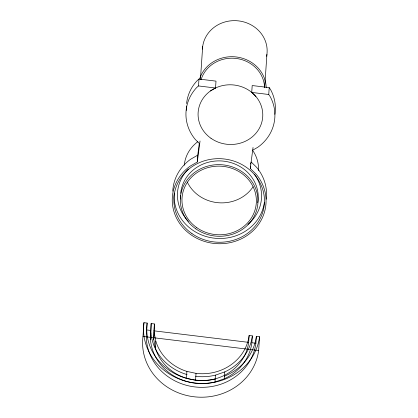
<?xml version="1.0" encoding="UTF-8"?>
<svg xmlns="http://www.w3.org/2000/svg" width="418" height="418" viewBox="0 0 418 418"><rect width="100%" height="100%" fill="white"/><g stroke="black" fill="none" stroke-linecap="round" stroke-linejoin="round"><path stroke-width="0.63" d="M150.47 339.646L151.159 323.553L154.373 323.945L153.699 339.453L155.318 347.969A47.746 44.015 3.9 0 0 186.423 378.285L195.556 380.249A47.746 44.015 3.9 0 0 248.668 342.368L249.138 335.482L252.352 335.873L251.882 342.755A50.98 46.999 3.9 0 1 224.309 378.776L214.993 382.015A50.98 46.999 3.9 0 1 150.47 339.646L151.159 323.553M153.699 339.453L154.373 323.945M224.32 376.226A55.03 50.73 3.9 0 0 256.365 336.365L259.578 336.756L258.643 350.519A58.264 53.713 3.9 0 1 193.827 396.75A58.264 53.713 3.9 0 1 142.993 336.438L143.933 322.67L147.146 323.062A55.03 50.73 3.9 0 0 215.333 379.027M256.365 336.365L255.9 343.246A55.03 50.73 3.9 0 1 194.684 386.906A55.03 50.73 3.9 0 1 146.676 329.948L147.146 323.062M155.318 347.969L155.789 341.088L154.164 332.571M199.679 143.761L195.415 139.607A44.507 41.032 3.9 0 1 196.669 87.555L198.513 85.946L198.984 79.059L216.001 81.134L215.531 88.015L210.458 90.941M200.421 79.629L202.673 46.586M250.455 165.977L250.283 168.48L256.077 174.128A46.936 43.268 3.9 0 1 248.114 234.817A46.936 43.268 3.9 0 1 182.238 226.791A46.936 43.268 3.9 0 1 190.206 166.108L197.28 162.027L197.745 155.141L199.318 143.175M186.423 378.285L186.893 371.403A47.746 44.015 3.9 0 1 155.789 341.088M195.556 380.249L196.026 373.368A47.746 44.015 3.9 0 0 249.138 335.482M214.993 382.015L215.463 375.134L224.779 371.895A50.98 46.999 3.9 0 0 252.352 335.873M224.309 378.776L224.779 371.895M255.889 96.474L251.73 92.425L252.2 85.538L269.218 87.613L270.587 89.619A44.507 41.032 3.9 0 1 274.882 114.354M250.581 164.096L250.669 162.848M264.667 87.451L266.924 54.408M252.681 150.214L257.88 147.214A44.507 41.032 3.9 0 0 270.122 96.501L268.748 94.494L269.218 87.613M197.28 162.027L200.039 141.002M250.283 168.48L253.042 147.46M198.984 79.059L197.134 80.674A44.507 41.032 3.9 0 0 186.585 103.601M197.745 155.141L190.676 159.221A46.936 43.268 3.9 0 0 172.754 191.157M198.513 85.946L215.531 88.015M251.73 92.425L268.748 94.494M146.676 329.948L150.694 330.434M153.902 330.826L248.668 342.368M251.882 342.755L255.9 343.246M142.993 336.438L258.643 350.519M186.893 371.403L196.026 373.368M251.197 162.032L256.547 167.247A46.936 43.268 3.9 0 1 266.209 199.25M186.532 110.415A44.507 41.032 3.9 0 1 186.423 106.078M253.083 186.773A37.223 34.318 3.9 0 1 218.854 202.777A37.223 34.318 3.9 0 1 187.285 182.049M184.254 165.262A37.223 34.318 3.9 0 1 197.855 141.676M252.545 150.177A37.223 34.318 3.9 0 1 258.502 170.612M255.832 176.271A42.082 38.79 3.9 0 1 247.89 224.382M188.455 221.326A42.082 38.79 3.9 0 1 188.419 168.987M254.463 174.233A42.082 38.79 3.9 0 1 255.482 175.722M180.722 193.278A38.843 35.807 3.9 0 1 224.079 161.191A38.843 35.807 3.9 0 1 257.775 202.662M180.696 199.031A38.843 35.807 3.9 0 1 180.602 195.196M264.39 202.181A45.316 41.774 3.9 0 1 214.993 238.25A45.316 41.774 3.9 0 1 174.243 193.106M259.578 336.756A58.264 53.713 3.9 0 1 194.762 382.982A58.264 53.713 3.9 0 1 143.933 322.67M202.458 49.172A32.369 29.84 3.9 0 1 238.333 20.863A32.369 29.84 3.9 0 1 266.6 56.331M201.079 79.671A32.369 29.84 3.9 0 1 236.123 58.447A32.369 29.84 3.9 0 1 264.578 87.404M199.6 79.002A33.989 31.334 3.9 0 1 236.661 57.01A33.989 31.334 3.9 0 1 266.209 87.743M215.463 375.134A50.98 46.999 3.9 0 1 195.634 376.325M187.071 374.585A50.98 46.999 3.9 0 1 150.94 332.765M211.001 138.311A32.369 29.84 3.9 0 0 262.551 118.545A32.369 29.84 3.9 0 0 217.731 87.048A32.369 29.84 3.9 0 0 211.001 138.311M191.961 233.605A45.316 41.774 3.9 0 0 264.134 205.938A45.316 41.774 3.9 0 0 201.382 161.839A45.316 41.774 3.9 0 0 191.961 233.605M195.849 228.871A38.843 35.807 3.9 0 0 257.707 205.154A38.843 35.807 3.9 0 0 203.921 167.357A38.843 35.807 3.9 0 0 195.849 228.871M196.821 227.685A37.223 34.318 3.9 0 0 256.103 204.961A37.223 34.318 3.9 0 0 204.559 168.736A37.223 34.318 3.9 0 0 196.821 227.685"/></g></svg>
